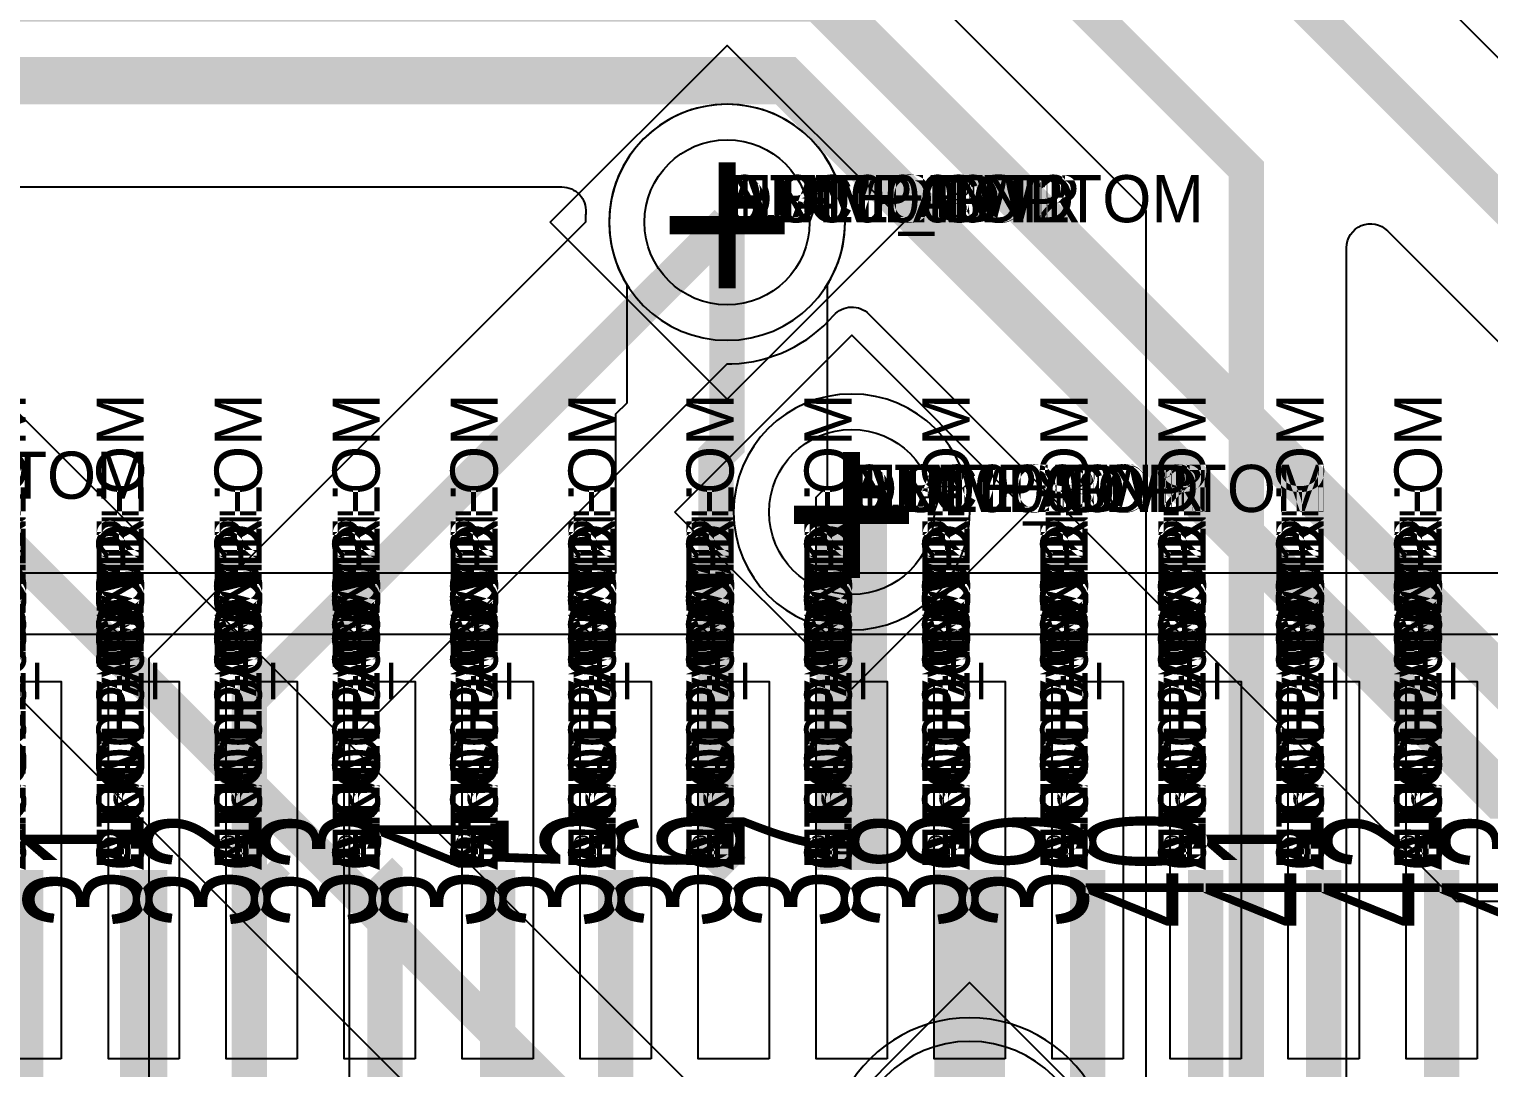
# Model space of a CAD drawing. Extents: x 0 to 323, y 0 to 320.
# Drawn here: x 71.69 to 77.88, y 36.87 to 41.27 of the extents above; entities that cross this region are included whole.
import ezdxf
from ezdxf.enums import TextEntityAlignment as Align

# ---------------------------------------------------------------- set-up
doc = ezdxf.new("R2010")
doc.units = 0
doc.header["$MEASUREMENT"] = 0
doc.layers.get('0').update_dxf_attribs({"linetype": 'CONTINUOUS'})
for name, color, linetype in [('CDN_FIGURES', 7, 'CONTINUOUS'), ('ETCH_BOTTOM', 7, 'CONTINUOUS'), ('ETCH_GND', 3, 'CONTINUOUS'), ('ETCH_INT1', 4, 'CONTINUOUS'), ('ETCH_INT2', 5, 'CONTINUOUS'), ('ETCH_PWR', 6, 'CONTINUOUS'), ('ETCH_TOP', 2, 'CONTINUOUS'), ('MANUFACTURING_NCLEGEND-1-6', 8, 'CONTINUOUS'), ('PACKAGE_GEOMETRY_ASSEMBLY_TOP', 11, 'CONTINUOUS'), ('PACKAGE_GEOMETRY_PIN_NUMBER', 9, 'CONTINUOUS')]:
    doc.layers.add(name, color=color, linetype=linetype)

# ---------------------------------------------------------------- blocks, each defined once
blk = doc.blocks.new('PAD_INFO')
for tag in ['SHAPE_TYPE', 'PAD_HEIGHT', 'PAD_LAYER', 'PAD_TYPE', 'PAD_WIDTH']:
    blk.add_attdef(tag, (0, 0), '', height=0.2)
at = {"flags": 2}
blk.add_attdef('CDN_TYPE', (0, 0), '', height=0.2, dxfattribs=at)
blk = doc.blocks.new('DRILL_INFO')
at = {"flags": 2}
blk.add_attdef('CDN_TYPE', (0, 0), '', height=0.2, dxfattribs=at)
for tag in ['FSHAPE', 'FCHAR', 'DRILL_HEIGHT', 'DIAMETER', 'PLATED', 'DRILL_WIDTH']:
    blk.add_attdef(tag, (0, 0), '', height=0.2)
blk = doc.blocks.new('VIA0700X0300')
at = {"layer": 'ETCH_BOTTOM'}
blk.add_circle((0, 0), 0.35, dxfattribs=at)
at = {"layer": 'ETCH_GND'}
blk.add_circle((0, 0), 0.35, dxfattribs=at)
at = {"layer": 'ETCH_INT1'}
blk.add_circle((0, 0), 0.35, dxfattribs=at)
at = {"layer": 'ETCH_INT2'}
blk.add_circle((0, 0), 0.35, dxfattribs=at)
at = {"layer": 'ETCH_PWR'}
blk.add_circle((0, 0), 0.35, dxfattribs=at)
at = {"layer": 'ETCH_TOP'}
blk.add_circle((0, 0), 0.35, dxfattribs=at)
ref = blk.add_blockref('PAD_INFO', (0, 0))
ref.add_attrib('PAD_LAYER', 'ETCH_TOP', (0, 0), dxfattribs={"height": 0.2})
ref.add_attrib('SHAPE_TYPE', 'NULL', (0, 0), dxfattribs={"height": 0.2})
ref.add_attrib('PAD_TYPE', 'ANTIPAD', (0, 0), dxfattribs={"height": 0.2})
ref.add_attrib('PAD_WIDTH', '0.000000', (0, 0), dxfattribs={"height": 0.2})
ref.add_attrib('PAD_HEIGHT', '0.000000', (0, 0), dxfattribs={"height": 0.2})
ref = blk.add_blockref('PAD_INFO', (0, 0))
ref.add_attrib('PAD_LAYER', 'ETCH_GND', (0, 0), dxfattribs={"height": 0.2})
ref.add_attrib('SHAPE_TYPE', 'NULL', (0, 0), dxfattribs={"height": 0.2})
ref.add_attrib('PAD_TYPE', 'ANTIPAD', (0, 0), dxfattribs={"height": 0.2})
ref.add_attrib('PAD_WIDTH', '0.000000', (0, 0), dxfattribs={"height": 0.2})
ref.add_attrib('PAD_HEIGHT', '0.000000', (0, 0), dxfattribs={"height": 0.2})
ref = blk.add_blockref('PAD_INFO', (0, 0))
ref.add_attrib('PAD_LAYER', 'ETCH_INT1', (0, 0), dxfattribs={"height": 0.2})
ref.add_attrib('SHAPE_TYPE', 'NULL', (0, 0), dxfattribs={"height": 0.2})
ref.add_attrib('PAD_TYPE', 'ANTIPAD', (0, 0), dxfattribs={"height": 0.2})
ref.add_attrib('PAD_WIDTH', '0.000000', (0, 0), dxfattribs={"height": 0.2})
ref.add_attrib('PAD_HEIGHT', '0.000000', (0, 0), dxfattribs={"height": 0.2})
ref = blk.add_blockref('PAD_INFO', (0, 0))
ref.add_attrib('PAD_LAYER', 'ETCH_INT2', (0, 0), dxfattribs={"height": 0.2})
ref.add_attrib('SHAPE_TYPE', 'NULL', (0, 0), dxfattribs={"height": 0.2})
ref.add_attrib('PAD_TYPE', 'ANTIPAD', (0, 0), dxfattribs={"height": 0.2})
ref.add_attrib('PAD_WIDTH', '0.000000', (0, 0), dxfattribs={"height": 0.2})
ref.add_attrib('PAD_HEIGHT', '0.000000', (0, 0), dxfattribs={"height": 0.2})
ref = blk.add_blockref('PAD_INFO', (0, 0))
ref.add_attrib('PAD_LAYER', 'ETCH_PWR', (0, 0), dxfattribs={"height": 0.2})
ref.add_attrib('SHAPE_TYPE', 'NULL', (0, 0), dxfattribs={"height": 0.2})
ref.add_attrib('PAD_TYPE', 'ANTIPAD', (0, 0), dxfattribs={"height": 0.2})
ref.add_attrib('PAD_WIDTH', '0.000000', (0, 0), dxfattribs={"height": 0.2})
ref.add_attrib('PAD_HEIGHT', '0.000000', (0, 0), dxfattribs={"height": 0.2})
ref = blk.add_blockref('PAD_INFO', (0, 0))
ref.add_attrib('PAD_LAYER', 'ETCH_BOTTOM', (0, 0), dxfattribs={"height": 0.2})
ref.add_attrib('SHAPE_TYPE', 'NULL', (0, 0), dxfattribs={"height": 0.2})
ref.add_attrib('PAD_TYPE', 'ANTIPAD', (0, 0), dxfattribs={"height": 0.2})
ref.add_attrib('PAD_WIDTH', '0.000000', (0, 0), dxfattribs={"height": 0.2})
ref.add_attrib('PAD_HEIGHT', '0.000000', (0, 0), dxfattribs={"height": 0.2})
ref = blk.add_blockref('PAD_INFO', (0, 0))
ref.add_attrib('PAD_LAYER', 'ETCH_TOP', (0, 0), dxfattribs={"height": 0.2})
ref.add_attrib('SHAPE_TYPE', 'NULL', (0, 0), dxfattribs={"height": 0.2})
ref.add_attrib('PAD_TYPE', 'THERMAL', (0, 0), dxfattribs={"height": 0.2})
ref.add_attrib('PAD_WIDTH', '0.000000', (0, 0), dxfattribs={"height": 0.2})
ref.add_attrib('PAD_HEIGHT', '0.000000', (0, 0), dxfattribs={"height": 0.2})
ref = blk.add_blockref('PAD_INFO', (0, 0))
ref.add_attrib('PAD_LAYER', 'ETCH_GND', (0, 0), dxfattribs={"height": 0.2})
ref.add_attrib('SHAPE_TYPE', 'NULL', (0, 0), dxfattribs={"height": 0.2})
ref.add_attrib('PAD_TYPE', 'THERMAL', (0, 0), dxfattribs={"height": 0.2})
ref.add_attrib('PAD_WIDTH', '0.000000', (0, 0), dxfattribs={"height": 0.2})
ref.add_attrib('PAD_HEIGHT', '0.000000', (0, 0), dxfattribs={"height": 0.2})
ref = blk.add_blockref('PAD_INFO', (0, 0))
ref.add_attrib('PAD_LAYER', 'ETCH_INT1', (0, 0), dxfattribs={"height": 0.2})
ref.add_attrib('SHAPE_TYPE', 'NULL', (0, 0), dxfattribs={"height": 0.2})
ref.add_attrib('PAD_TYPE', 'THERMAL', (0, 0), dxfattribs={"height": 0.2})
ref.add_attrib('PAD_WIDTH', '0.000000', (0, 0), dxfattribs={"height": 0.2})
ref.add_attrib('PAD_HEIGHT', '0.000000', (0, 0), dxfattribs={"height": 0.2})
ref = blk.add_blockref('PAD_INFO', (0, 0))
ref.add_attrib('PAD_LAYER', 'ETCH_INT2', (0, 0), dxfattribs={"height": 0.2})
ref.add_attrib('SHAPE_TYPE', 'NULL', (0, 0), dxfattribs={"height": 0.2})
ref.add_attrib('PAD_TYPE', 'THERMAL', (0, 0), dxfattribs={"height": 0.2})
ref.add_attrib('PAD_WIDTH', '0.000000', (0, 0), dxfattribs={"height": 0.2})
ref.add_attrib('PAD_HEIGHT', '0.000000', (0, 0), dxfattribs={"height": 0.2})
ref = blk.add_blockref('PAD_INFO', (0, 0))
ref.add_attrib('PAD_LAYER', 'ETCH_PWR', (0, 0), dxfattribs={"height": 0.2})
ref.add_attrib('SHAPE_TYPE', 'NULL', (0, 0), dxfattribs={"height": 0.2})
ref.add_attrib('PAD_TYPE', 'THERMAL', (0, 0), dxfattribs={"height": 0.2})
ref.add_attrib('PAD_WIDTH', '0.000000', (0, 0), dxfattribs={"height": 0.2})
ref.add_attrib('PAD_HEIGHT', '0.000000', (0, 0), dxfattribs={"height": 0.2})
ref = blk.add_blockref('PAD_INFO', (0, 0))
ref.add_attrib('PAD_LAYER', 'ETCH_BOTTOM', (0, 0), dxfattribs={"height": 0.2})
ref.add_attrib('SHAPE_TYPE', 'NULL', (0, 0), dxfattribs={"height": 0.2})
ref.add_attrib('PAD_TYPE', 'THERMAL', (0, 0), dxfattribs={"height": 0.2})
ref.add_attrib('PAD_WIDTH', '0.000000', (0, 0), dxfattribs={"height": 0.2})
ref.add_attrib('PAD_HEIGHT', '0.000000', (0, 0), dxfattribs={"height": 0.2})
ref = blk.add_blockref('PAD_INFO', (0, 0))
ref.add_attrib('PAD_LAYER', 'ETCH_TOP', (0, 0), dxfattribs={"height": 0.2})
ref.add_attrib('SHAPE_TYPE', 'CIRCLE', (0, 0), dxfattribs={"height": 0.2})
ref.add_attrib('PAD_TYPE', 'REGULAR', (0, 0), dxfattribs={"height": 0.2})
ref.add_attrib('PAD_WIDTH', '0.700000', (0, 0), dxfattribs={"height": 0.2})
ref.add_attrib('PAD_HEIGHT', '0.700000', (0, 0), dxfattribs={"height": 0.2})
ref = blk.add_blockref('PAD_INFO', (0, 0))
ref.add_attrib('PAD_LAYER', 'ETCH_GND', (0, 0), dxfattribs={"height": 0.2})
ref.add_attrib('SHAPE_TYPE', 'CIRCLE', (0, 0), dxfattribs={"height": 0.2})
ref.add_attrib('PAD_TYPE', 'REGULAR', (0, 0), dxfattribs={"height": 0.2})
ref.add_attrib('PAD_WIDTH', '0.700000', (0, 0), dxfattribs={"height": 0.2})
ref.add_attrib('PAD_HEIGHT', '0.700000', (0, 0), dxfattribs={"height": 0.2})
ref = blk.add_blockref('PAD_INFO', (0, 0))
ref.add_attrib('PAD_LAYER', 'ETCH_INT1', (0, 0), dxfattribs={"height": 0.2})
ref.add_attrib('SHAPE_TYPE', 'CIRCLE', (0, 0), dxfattribs={"height": 0.2})
ref.add_attrib('PAD_TYPE', 'REGULAR', (0, 0), dxfattribs={"height": 0.2})
ref.add_attrib('PAD_WIDTH', '0.700000', (0, 0), dxfattribs={"height": 0.2})
ref.add_attrib('PAD_HEIGHT', '0.700000', (0, 0), dxfattribs={"height": 0.2})
ref = blk.add_blockref('PAD_INFO', (0, 0))
ref.add_attrib('PAD_LAYER', 'ETCH_INT2', (0, 0), dxfattribs={"height": 0.2})
ref.add_attrib('SHAPE_TYPE', 'CIRCLE', (0, 0), dxfattribs={"height": 0.2})
ref.add_attrib('PAD_TYPE', 'REGULAR', (0, 0), dxfattribs={"height": 0.2})
ref.add_attrib('PAD_WIDTH', '0.700000', (0, 0), dxfattribs={"height": 0.2})
ref.add_attrib('PAD_HEIGHT', '0.700000', (0, 0), dxfattribs={"height": 0.2})
ref = blk.add_blockref('PAD_INFO', (0, 0))
ref.add_attrib('PAD_LAYER', 'ETCH_PWR', (0, 0), dxfattribs={"height": 0.2})
ref.add_attrib('SHAPE_TYPE', 'CIRCLE', (0, 0), dxfattribs={"height": 0.2})
ref.add_attrib('PAD_TYPE', 'REGULAR', (0, 0), dxfattribs={"height": 0.2})
ref.add_attrib('PAD_WIDTH', '0.700000', (0, 0), dxfattribs={"height": 0.2})
ref.add_attrib('PAD_HEIGHT', '0.700000', (0, 0), dxfattribs={"height": 0.2})
ref = blk.add_blockref('PAD_INFO', (0, 0))
ref.add_attrib('PAD_LAYER', 'ETCH_BOTTOM', (0, 0), dxfattribs={"height": 0.2})
ref.add_attrib('SHAPE_TYPE', 'CIRCLE', (0, 0), dxfattribs={"height": 0.2})
ref.add_attrib('PAD_TYPE', 'REGULAR', (0, 0), dxfattribs={"height": 0.2})
ref.add_attrib('PAD_WIDTH', '0.700000', (0, 0), dxfattribs={"height": 0.2})
ref.add_attrib('PAD_HEIGHT', '0.700000', (0, 0), dxfattribs={"height": 0.2})
ref = blk.add_blockref('DRILL_INFO', (0, 0))
ref.add_attrib('DIAMETER', '0.300000', (0, 0), dxfattribs={"height": 0.2})
ref.add_attrib('PLATED', 'PLATED', (0, 0), dxfattribs={"height": 0.2})
ref.add_attrib('FSHAPE', 'DIAMOND', (0, 0), dxfattribs={"height": 0.2})
ref.add_attrib('FCHAR', '+', (0, 0), dxfattribs={"height": 0.2})
ref.add_attrib('DRILL_WIDTH', '1.500000', (0, 0), dxfattribs={"height": 0.2})
ref.add_attrib('DRILL_HEIGHT', '1.500000', (0, 0), dxfattribs={"height": 0.2})
for tag in ['CDN_TYPE', 'PIN']:
    blk.add_attdef(tag, (0, 0), '', height=0.2)
at = {"flags": 2}
for tag in ['PSTKNAME', 'BBV']:
    blk.add_attdef(tag, (0, 0), '', height=0.2, dxfattribs=at)
blk = doc.blocks.new('FIGURE_DIAMOND')
at = {"layer": 'CDN_FIGURES'}
blk.add_lwpolyline([(-0.5, 0), (0, 0.5), (0.5, 0), (0, -0.5)], close=True, dxfattribs=at)
blk = doc.blocks.new('RC1600X0300TS_NS')
at = {"layer": 'ETCH_TOP'}
blk.add_lwpolyline([(-0.8, -0.15), (-0.8, 0.15), (0.8, 0.15), (0.8, -0.15)], close=True, dxfattribs=at)
ref = blk.add_blockref('PAD_INFO', (0, 0))
ref.add_attrib('PAD_LAYER', 'ETCH_TOP', (0, 0), dxfattribs={"height": 0.2})
ref.add_attrib('SHAPE_TYPE', 'NULL', (0, 0), dxfattribs={"height": 0.2})
ref.add_attrib('PAD_TYPE', 'ANTIPAD', (0, 0), dxfattribs={"height": 0.2})
ref.add_attrib('PAD_WIDTH', '0.000000', (0, 0), dxfattribs={"height": 0.2})
ref.add_attrib('PAD_HEIGHT', '0.000000', (0, 0), dxfattribs={"height": 0.2})
ref = blk.add_blockref('PAD_INFO', (0, 0))
ref.add_attrib('PAD_LAYER', 'ETCH_GND', (0, 0), dxfattribs={"height": 0.2})
ref.add_attrib('SHAPE_TYPE', 'NULL', (0, 0), dxfattribs={"height": 0.2})
ref.add_attrib('PAD_TYPE', 'ANTIPAD', (0, 0), dxfattribs={"height": 0.2})
ref.add_attrib('PAD_WIDTH', '0.000000', (0, 0), dxfattribs={"height": 0.2})
ref.add_attrib('PAD_HEIGHT', '0.000000', (0, 0), dxfattribs={"height": 0.2})
ref = blk.add_blockref('PAD_INFO', (0, 0))
ref.add_attrib('PAD_LAYER', 'ETCH_INT1', (0, 0), dxfattribs={"height": 0.2})
ref.add_attrib('SHAPE_TYPE', 'NULL', (0, 0), dxfattribs={"height": 0.2})
ref.add_attrib('PAD_TYPE', 'ANTIPAD', (0, 0), dxfattribs={"height": 0.2})
ref.add_attrib('PAD_WIDTH', '0.000000', (0, 0), dxfattribs={"height": 0.2})
ref.add_attrib('PAD_HEIGHT', '0.000000', (0, 0), dxfattribs={"height": 0.2})
ref = blk.add_blockref('PAD_INFO', (0, 0))
ref.add_attrib('PAD_LAYER', 'ETCH_INT2', (0, 0), dxfattribs={"height": 0.2})
ref.add_attrib('SHAPE_TYPE', 'NULL', (0, 0), dxfattribs={"height": 0.2})
ref.add_attrib('PAD_TYPE', 'ANTIPAD', (0, 0), dxfattribs={"height": 0.2})
ref.add_attrib('PAD_WIDTH', '0.000000', (0, 0), dxfattribs={"height": 0.2})
ref.add_attrib('PAD_HEIGHT', '0.000000', (0, 0), dxfattribs={"height": 0.2})
ref = blk.add_blockref('PAD_INFO', (0, 0))
ref.add_attrib('PAD_LAYER', 'ETCH_PWR', (0, 0), dxfattribs={"height": 0.2})
ref.add_attrib('SHAPE_TYPE', 'NULL', (0, 0), dxfattribs={"height": 0.2})
ref.add_attrib('PAD_TYPE', 'ANTIPAD', (0, 0), dxfattribs={"height": 0.2})
ref.add_attrib('PAD_WIDTH', '0.000000', (0, 0), dxfattribs={"height": 0.2})
ref.add_attrib('PAD_HEIGHT', '0.000000', (0, 0), dxfattribs={"height": 0.2})
ref = blk.add_blockref('PAD_INFO', (0, 0))
ref.add_attrib('PAD_LAYER', 'ETCH_BOTTOM', (0, 0), dxfattribs={"height": 0.2})
ref.add_attrib('SHAPE_TYPE', 'NULL', (0, 0), dxfattribs={"height": 0.2})
ref.add_attrib('PAD_TYPE', 'ANTIPAD', (0, 0), dxfattribs={"height": 0.2})
ref.add_attrib('PAD_WIDTH', '0.000000', (0, 0), dxfattribs={"height": 0.2})
ref.add_attrib('PAD_HEIGHT', '0.000000', (0, 0), dxfattribs={"height": 0.2})
ref = blk.add_blockref('PAD_INFO', (0, 0))
ref.add_attrib('PAD_LAYER', 'ETCH_TOP', (0, 0), dxfattribs={"height": 0.2})
ref.add_attrib('SHAPE_TYPE', 'NULL', (0, 0), dxfattribs={"height": 0.2})
ref.add_attrib('PAD_TYPE', 'THERMAL', (0, 0), dxfattribs={"height": 0.2})
ref.add_attrib('PAD_WIDTH', '0.000000', (0, 0), dxfattribs={"height": 0.2})
ref.add_attrib('PAD_HEIGHT', '0.000000', (0, 0), dxfattribs={"height": 0.2})
ref = blk.add_blockref('PAD_INFO', (0, 0))
ref.add_attrib('PAD_LAYER', 'ETCH_GND', (0, 0), dxfattribs={"height": 0.2})
ref.add_attrib('SHAPE_TYPE', 'NULL', (0, 0), dxfattribs={"height": 0.2})
ref.add_attrib('PAD_TYPE', 'THERMAL', (0, 0), dxfattribs={"height": 0.2})
ref.add_attrib('PAD_WIDTH', '0.000000', (0, 0), dxfattribs={"height": 0.2})
ref.add_attrib('PAD_HEIGHT', '0.000000', (0, 0), dxfattribs={"height": 0.2})
ref = blk.add_blockref('PAD_INFO', (0, 0))
ref.add_attrib('PAD_LAYER', 'ETCH_INT1', (0, 0), dxfattribs={"height": 0.2})
ref.add_attrib('SHAPE_TYPE', 'NULL', (0, 0), dxfattribs={"height": 0.2})
ref.add_attrib('PAD_TYPE', 'THERMAL', (0, 0), dxfattribs={"height": 0.2})
ref.add_attrib('PAD_WIDTH', '0.000000', (0, 0), dxfattribs={"height": 0.2})
ref.add_attrib('PAD_HEIGHT', '0.000000', (0, 0), dxfattribs={"height": 0.2})
ref = blk.add_blockref('PAD_INFO', (0, 0))
ref.add_attrib('PAD_LAYER', 'ETCH_INT2', (0, 0), dxfattribs={"height": 0.2})
ref.add_attrib('SHAPE_TYPE', 'NULL', (0, 0), dxfattribs={"height": 0.2})
ref.add_attrib('PAD_TYPE', 'THERMAL', (0, 0), dxfattribs={"height": 0.2})
ref.add_attrib('PAD_WIDTH', '0.000000', (0, 0), dxfattribs={"height": 0.2})
ref.add_attrib('PAD_HEIGHT', '0.000000', (0, 0), dxfattribs={"height": 0.2})
ref = blk.add_blockref('PAD_INFO', (0, 0))
ref.add_attrib('PAD_LAYER', 'ETCH_PWR', (0, 0), dxfattribs={"height": 0.2})
ref.add_attrib('SHAPE_TYPE', 'NULL', (0, 0), dxfattribs={"height": 0.2})
ref.add_attrib('PAD_TYPE', 'THERMAL', (0, 0), dxfattribs={"height": 0.2})
ref.add_attrib('PAD_WIDTH', '0.000000', (0, 0), dxfattribs={"height": 0.2})
ref.add_attrib('PAD_HEIGHT', '0.000000', (0, 0), dxfattribs={"height": 0.2})
ref = blk.add_blockref('PAD_INFO', (0, 0))
ref.add_attrib('PAD_LAYER', 'ETCH_BOTTOM', (0, 0), dxfattribs={"height": 0.2})
ref.add_attrib('SHAPE_TYPE', 'NULL', (0, 0), dxfattribs={"height": 0.2})
ref.add_attrib('PAD_TYPE', 'THERMAL', (0, 0), dxfattribs={"height": 0.2})
ref.add_attrib('PAD_WIDTH', '0.000000', (0, 0), dxfattribs={"height": 0.2})
ref.add_attrib('PAD_HEIGHT', '0.000000', (0, 0), dxfattribs={"height": 0.2})
ref = blk.add_blockref('PAD_INFO', (0, 0))
ref.add_attrib('PAD_LAYER', 'ETCH_TOP', (0, 0), dxfattribs={"height": 0.2})
ref.add_attrib('SHAPE_TYPE', 'RECTANGLE', (0, 0), dxfattribs={"height": 0.2})
ref.add_attrib('PAD_TYPE', 'REGULAR', (0, 0), dxfattribs={"height": 0.2})
ref.add_attrib('PAD_WIDTH', '1.600000', (0, 0), dxfattribs={"height": 0.2})
ref.add_attrib('PAD_HEIGHT', '0.300000', (0, 0), dxfattribs={"height": 0.2})
ref = blk.add_blockref('PAD_INFO', (0, 0))
ref.add_attrib('PAD_LAYER', 'ETCH_GND', (0, 0), dxfattribs={"height": 0.2})
ref.add_attrib('SHAPE_TYPE', 'NULL', (0, 0), dxfattribs={"height": 0.2})
ref.add_attrib('PAD_TYPE', 'REGULAR', (0, 0), dxfattribs={"height": 0.2})
ref.add_attrib('PAD_WIDTH', '0.000000', (0, 0), dxfattribs={"height": 0.2})
ref.add_attrib('PAD_HEIGHT', '0.000000', (0, 0), dxfattribs={"height": 0.2})
ref = blk.add_blockref('PAD_INFO', (0, 0))
ref.add_attrib('PAD_LAYER', 'ETCH_INT1', (0, 0), dxfattribs={"height": 0.2})
ref.add_attrib('SHAPE_TYPE', 'NULL', (0, 0), dxfattribs={"height": 0.2})
ref.add_attrib('PAD_TYPE', 'REGULAR', (0, 0), dxfattribs={"height": 0.2})
ref.add_attrib('PAD_WIDTH', '0.000000', (0, 0), dxfattribs={"height": 0.2})
ref.add_attrib('PAD_HEIGHT', '0.000000', (0, 0), dxfattribs={"height": 0.2})
ref = blk.add_blockref('PAD_INFO', (0, 0))
ref.add_attrib('PAD_LAYER', 'ETCH_INT2', (0, 0), dxfattribs={"height": 0.2})
ref.add_attrib('SHAPE_TYPE', 'NULL', (0, 0), dxfattribs={"height": 0.2})
ref.add_attrib('PAD_TYPE', 'REGULAR', (0, 0), dxfattribs={"height": 0.2})
ref.add_attrib('PAD_WIDTH', '0.000000', (0, 0), dxfattribs={"height": 0.2})
ref.add_attrib('PAD_HEIGHT', '0.000000', (0, 0), dxfattribs={"height": 0.2})
ref = blk.add_blockref('PAD_INFO', (0, 0))
ref.add_attrib('PAD_LAYER', 'ETCH_PWR', (0, 0), dxfattribs={"height": 0.2})
ref.add_attrib('SHAPE_TYPE', 'NULL', (0, 0), dxfattribs={"height": 0.2})
ref.add_attrib('PAD_TYPE', 'REGULAR', (0, 0), dxfattribs={"height": 0.2})
ref.add_attrib('PAD_WIDTH', '0.000000', (0, 0), dxfattribs={"height": 0.2})
ref.add_attrib('PAD_HEIGHT', '0.000000', (0, 0), dxfattribs={"height": 0.2})
ref = blk.add_blockref('PAD_INFO', (0, 0))
ref.add_attrib('PAD_LAYER', 'ETCH_BOTTOM', (0, 0), dxfattribs={"height": 0.2})
ref.add_attrib('SHAPE_TYPE', 'NULL', (0, 0), dxfattribs={"height": 0.2})
ref.add_attrib('PAD_TYPE', 'REGULAR', (0, 0), dxfattribs={"height": 0.2})
ref.add_attrib('PAD_WIDTH', '0.000000', (0, 0), dxfattribs={"height": 0.2})
ref.add_attrib('PAD_HEIGHT', '0.000000', (0, 0), dxfattribs={"height": 0.2})
ref = blk.add_blockref('DRILL_INFO', (0, 0))
ref.add_attrib('DIAMETER', '0.000000', (0, 0), dxfattribs={"height": 0.2})
ref.add_attrib('PLATED', 'PLATED', (0, 0), dxfattribs={"height": 0.2})
ref.add_attrib('FSHAPE', 'NULL', (0, 0), dxfattribs={"height": 0.2})
ref.add_attrib('DRILL_WIDTH', '0.000000', (0, 0), dxfattribs={"height": 0.2})
ref.add_attrib('DRILL_HEIGHT', '0.000000', (0, 0), dxfattribs={"height": 0.2})
for tag in ['CDN_TYPE', 'PIN']:
    blk.add_attdef(tag, (0, 0), '', height=0.2)
at = {"flags": 2}
for tag in ['PSTKNAME', 'BBV']:
    blk.add_attdef(tag, (0, 0), '', height=0.2, dxfattribs=at)
blk = doc.blocks.new('F42')
at = {"layer": 'PACKAGE_GEOMETRY_ASSEMBLY_TOP'}
blk.add_lwpolyline([(1, -26.75), (29, -26.75), (29, 1.25), (1, 1.25)], close=True, dxfattribs=at)
at = {"layer": 'ETCH_TOP'}
for p in [(0, -20.5), (0, -19.5), (0, -19), (0, -18.5), (0, -18), (0, -17.5), (0, -17), (0, -16.5), (0, -16), (0, -15.5), (0, -15), (0, -14.5), (0, -20)]:
    blk.add_blockref('RC1600X0300TS_NS', p, dxfattribs=at)
at = {"flags": 2}
for tag in ['SYMBOL_TYPE', 'CDN_TYPE', 'REFDES']:
    blk.add_attdef(tag, (0, 0), '', height=0.2, dxfattribs=at)

msp = doc.modelspace()

# ---------------------------------------------------------------- linework, layer by layer
at = {"layer": 'ETCH_BOTTOM'}
for points, format in [([(104.05, 83.05, 0.2, 0.2, 0), (102.3486, 83.05, 0.2, 0.2, 0), (95.1486, 75.85, 0.2, 0.2, 0), (93.9014, 75.85, 0.2, 0.2, 0), (93.55, 75.4986, 0.2, 0.2, 0), (93.55, 63.9874, 0.2, 0.2, 0), (94.4, 63.1374, 0.2, 0.2, 0), (94.4, 61.5626, 0.2, 0.2, 0), (94.1, 61.2626, 0.2, 0.2, 0), (94.1, 52.5229, 0.2, 0.2, 0), (90.2, 48.6229, 0.2, 0.2, 0), (90.2, 47.877, 0.2, 0.2, 0), (90.55, 47.527, 0.2, 0.2, 0), (90.55, 43.2014, 0.2, 0.2, 0), (85.3706, 38.022, 0.2, 0.2, 0), (77.9266, 38.022, 0.2, 0.2, 0), (74.8986, 41.05, 0.2, 0.2, 0), (57.05, 41.05, 0.2, 0.2, 0), (56.45, 40.45, 0.2, 0.2, 0)], "xyseb"), ([(57.15, 39.15, 0.2, 0.2, 0), (56.9014, 39.15, 0.2, 0.2, 0), (55.85, 40.2014, 0.2, 0.2, 0), (55.85, 40.6986, 0.2, 0.2, 0), (56.5514, 41.4, 0.2, 0.2, 0), (75.0436, 41.4, 0.2, 0.2, 0), (78.0716, 38.372, 0.2, 0.2, 0), (82.8766, 38.372, 0.2, 0.2, 0), (86.146, 41.6414, 0.2, 0.2, 0), (86.146, 41.7026, 0.2, 0.2, 0), (86.4974, 42.054, 0.2, 0.2, 0), (86.8526, 42.054, 0.2, 0.2, 0), (89.05, 44.2514, 0.2, 0.2, 0), (89.05, 48.9597, 0.2, 0.2, 0), (92.925, 52.8347, 0.2, 0.2, 0), (92.925, 61.007, 0.2, 0.2, 0), (93.75, 61.832, 0.2, 0.2, 0), (93.75, 62.868, 0.2, 0.2, 0), (91.8, 64.818, 0.2, 0.2, 0), (91.8, 67.3486, 0.2, 0.2, 0), (92.4, 67.9486, 0.2, 0.2, 0), (92.4, 76.95, 0.2, 0.2, 0)], "xyseb"), ([(57.2364, 40.5999), (73.9502, 40.5999, -0.434609), (74.0513, 40.4915, 0.008676), (74.0503, 40.4707), (74.0496, 40.4508), (72.1999, 38.6011), (72.1999, 35.0498, -0.434609), (72.0915, 34.9487, 0.68079), (71.6113, 33.9406)], "xyb"), ([(74.65, 40.45, 0.15, 0.15, 0), (72.625, 38.425, 0.15, 0.15, 0), (72.625, 34.1118, 0.15, 0.15, 0), (72.375, 33.8618, 0.15, 0.15, 0), (72.375, 18.3375, 0.15, 0.15, 0), (65.1625, 11.125, 0.15, 0.15, 0), (53.4777, 11.125, 0.15, 0.15, 0), (50.6777, 8.325, 0.15, 0.15, 0), (36.225, 8.325, 0.15, 0.15, 0), (33.85, 10.7, 0.15, 0.15, 0)], "xyseb"), ([(73.0501, 36.7001), (73.0501, 38.2489), (74.6508, 39.8496), (74.6707, 39.8503, 0.207983), (75.1027, 40.0561, -0.434592), (75.2509, 40.0612), (77.7402, 37.5719), (85.557, 37.5719)], "xyb"), ([(76.2228, 36.7295, 0.639775), (75.1332, 36.7295)], "xyb")]:
    msp.add_lwpolyline(points, format=format, dxfattribs=at)
at = {"layer": 'ETCH_GND'}
for points in [[(75.1501, 40.45, 1), (74.1499, 40.45, 1)], [(76.1781, 36.478, 1), (75.1779, 36.478, 1)]]:
    msp.add_lwpolyline(points, format="xyb", close=True, dxfattribs=at)
at = {"layer": 'ETCH_INT1'}
for points in [[(75.1501, 40.45, 1), (74.1499, 40.45, 1)], [(75.6781, 39.222, 1), (74.6779, 39.222, 1)], [(76.1781, 36.478, 1), (75.1779, 36.478, 1)]]:
    msp.add_lwpolyline(points, format="xyb", close=True, dxfattribs=at)
at = {"layer": 'ETCH_INT2'}
for points, format in [([(65.15, 70.95, 0.15, 0.15, 0), (65.15, 69.8132, 0.15, 0.15, 0), (65.125, 69.7882, 0.15, 0.15, 0), (65.125, 69.0382, 0.15, 0.15, 0), (62.075, 65.9882, 0.15, 0.15, 0), (62.075, 64.5883, 0.15, 0.15, 0), (62.275, 64.3883, 0.15, 0.15, 0), (62.275, 59.8493, 0.15, 0.15, 0), (69.878, 52.2463, 0.15, 0.15, 0), (69.878, 47.6477, 0.15, 0.15, 0), (76.85, 40.6756, 0.15, 0.15, 0), (76.85, 34.6501, 0.15, 0.15, 0), (93.0499, 18.4501, 0.15, 0.15, 0), (94.7, 16.8, 0.15, 0.15, 0)], "xyseb"), ([(98.571, 12.414, 0.15, 0.15, 0), (98.5306, 12.4544, 0.15, 0.15, 0), (98.2324, 12.4544, 0.15, 0.15, 0), (69.578, 41.1088, 0.15, 0.15, 0), (69.578, 52.122, 0.15, 0.15, 0), (61.75, 59.95, 0.15, 0.15, 0), (61.75, 62.1243, 0.15, 0.15, 0), (61.7, 62.1743, 0.15, 0.15, 0), (61.7, 64.15, 0.15, 0.15, 0)], "xyseb"), ([(108.9, 3.6, 0.15, 0.15, 0), (105.8599, 6.64, 0.15, 0.15, 0), (105.1808, 6.64, 0.15, 0.15, 0), (98.8318, 12.989, 0.15, 0.15, 0), (98.3588, 12.989, 0.15, 0.15, 0), (96.513, 14.8348, 0.15, 0.15, 0), (96.513, 15.0539, 0.15, 0.15, 0), (96.5094, 15.0988, 0.15, 0.15, 0), (96.5, 15.1082, 0.15, 0.15, 0), (96.5, 15.8132, 0.15, 0.15, 0), (94.7172, 17.596, 0.15, 0.15, 0), (94.4238, 17.596, 0.15, 0.15, 0), (91.8, 20.2198, 0.15, 0.15, 0), (86.375, 25.6447, 0.15, 0.15, 0), (86.375, 29.7383, 0.15, 0.15, 0), (80.8, 35.3133, 0.15, 0.15, 0), (80.8, 37.6633, 0.15, 0.15, 0), (70.178, 48.2853, 0.15, 0.15, 0), (70.178, 56.278, 0.15, 0.15, 0)], "xyseb"), ([(86.8001, 29.9144), (81.2251, 35.4894), (81.2251, 37.8394), (70.6031, 48.4614), (70.6031, 55.8201, -0.668179), (70.7762, 55.8918), (71.0749, 55.5931), (71.0749, 48.2871), (85.5939, 33.7681, -0.622285)], "xyb")]:
    msp.add_lwpolyline(points, format=format, dxfattribs=at)
for points in [[(91.5195, 17.7766, -0.526334), (91.3551, 17.7461), (87.7925, 21.3087), (74.2297, 34.0001), (74.0379, 34.0001), (73.2061, 34.8319, -0.622285), (73.2647, 35.0041, 2.030775), (72.7041, 35.5647, -0.622285), (72.5319, 35.5061), (65.6679, 42.3701, -0.437934), (65.6739, 42.519, 1.08428), (64.969, 43.2239, -0.437934), (64.8201, 43.2179), (61.8751, 46.1629), (61.8751, 58.9789, -0.668179), (62.0482, 59.0506), (69.1529, 51.9459), (69.1529, 40.9327), (91.8669, 18.2187, -0.562554), (91.8258, 18.0503, 0.214832), (91.5195, 17.7766)], [(76.4249, 35.1079, -0.668179), (76.2518, 35.0362), (70.0031, 41.2849), (70.0031, 46.6766, -0.668179), (70.1762, 46.7483), (71.7455, 45.179, -0.536842), (71.7119, 45.0134, 1.508178), (72.3634, 44.3619, -0.536548), (72.529, 44.3954), (76.4249, 40.4995)], [(74.65, 40.9501, 1), (74.65, 39.9499, 1)], [(85.128, 27.1681, -0.526334), (84.9636, 27.1376), (77.2751, 34.8262), (77.2751, 40.3422, -0.668179), (77.4482, 40.4139), (78.3601, 39.502, -0.438125), (78.3541, 39.353, 1.08428), (79.059, 38.6481, -0.438125), (79.208, 38.6541), (80.3749, 37.4872), (80.3749, 35.1372), (85.4821, 30.03, -0.438125), (85.4761, 29.881, 0.72823), (85.8403, 29.0015, -0.438145), (85.9499, 28.9005), (85.9499, 27.5057, -0.554215), (85.8041, 27.4146, 0.424576), (85.128, 27.1681)], [(75.678, 36.9781, 1), (75.678, 35.9779, 1)]]:
    msp.add_lwpolyline(points, format="xyb", close=True, dxfattribs=at)
at = {"layer": 'ETCH_PWR'}
for points in [[(75.1501, 40.45, 1), (74.1499, 40.45, 1)], [(75.6781, 39.222, 1), (74.6779, 39.222, 1)]]:
    msp.add_lwpolyline(points, format="xyb", close=True, dxfattribs=at)
at = {"layer": 'ETCH_TOP'}
for points, format in [([(78.1758, 38.963), (75.0281, 38.963), (75.0281, 39.2842), (75.0751, 39.3312), (75.0751, 40.1862), (75.082, 40.1981, 1.740689), (74.218, 40.1981), (74.2249, 40.1862), (74.2249, 39.6834), (74.1779, 39.6364), (74.1779, 38.963), (67.6801, 38.963)], "xyb"), ([(74.65, 40.45, 0.15, 0.15, 0), (74.65, 39.5073, 0.15, 0.15, 0), (74.603, 39.4603, 0.15, 0.15, 0), (74.603, 37.779, 0.15, 0.15, 0), (74.678, 37.704, 0.15, 0.15, 0)], "xyseb"), ([(75.178, 37.704, 0.3, 0.3, 0), (75.178, 39.222, 0.3, 0.3, 0)], "xyseb"), ([(71.678, 37.704, 0.15, 0.15, 0), (71.678, 35.792, 0.15, 0.15, 0), (67.311, 31.425, 0.15, 0.15, 0), (47.884, 31.425, 0.15, 0.15, 0), (41.8, 37.509, 0.15, 0.15, 0), (41.8, 37.72, 0.15, 0.15, 0)], "xyseb"), ([(72.178, 37.704, 0.2, 0.2, 0), (72.178, 35.778, 0.2, 0.2, 0), (72.05, 35.65, 0.2, 0.2, 0), (72.05, 34.35, 0.2, 0.2, 0)], "xyseb"), ([(75.678, 37.704, 0.3, 0.3, 0), (75.678, 36.478, 0.3, 0.3, 0)], "xyseb"), ([(77.678, 37.704, 0.15, 0.15, 0), (77.678, 27.678, 0.15, 0.15, 0), (72.6, 22.6, 0.15, 0.15, 0), (67.8, 22.6, 0.15, 0.15, 0)], "xyseb"), ([(77.178, 37.704, 0.15, 0.15, 0), (77.178, 28.478, 0.15, 0.15, 0), (71.95, 23.25, 0.15, 0.15, 0), (67.8, 23.25, 0.15, 0.15, 0)], "xyseb"), ([(76.678, 37.704, 0.15, 0.15, 0), (76.678, 28.928, 0.15, 0.15, 0), (71.805, 24.055, 0.15, 0.15, 0), (67.955, 24.055, 0.15, 0.15, 0), (67.8, 23.9, 0.15, 0.15, 0)], "xyseb"), ([(67.8, 24.55, 0.15, 0.15, 0), (71.3, 24.55, 0.15, 0.15, 0), (76.253, 29.503, 0.15, 0.15, 0), (76.253, 36.7163, 0.15, 0.15, 0), (76.178, 36.7913, 0.15, 0.15, 0), (76.178, 37.704, 0.15, 0.15, 0)], "xyseb"), ([(67.8, 25.2, 0.15, 0.15, 0), (71.0632, 25.2, 0.15, 0.15, 0), (72.625, 26.7618, 0.15, 0.15, 0), (72.625, 37.623, 0.15, 0.15, 0), (72.692, 37.69, 0.15, 0.15, 0), (72.678, 37.704, 0.15, 0.15, 0)], "xyseb"), ([(73.2, 35.5, 0.15, 0.15, 0), (73.2, 37.682, 0.15, 0.15, 0), (73.178, 37.704, 0.15, 0.15, 0)], "xyseb"), ([(73.35, 33.05, 0.15, 0.15, 0), (73.35, 34.15, 0.15, 0.15, 0), (73.775, 34.575, 0.15, 0.15, 0), (73.775, 36.503, 0.15, 0.15, 0), (73.678, 36.6, 0.15, 0.15, 0), (73.678, 37.704, 0.15, 0.15, 0)], "xyseb"), ([(74.2, 32.05, 0.15, 0.15, 0), (74.2, 32.15, 0.15, 0.15, 0), (74.875, 32.825, 0.15, 0.15, 0), (74.875, 34.453, 0.15, 0.15, 0), (74.178, 35.15, 0.15, 0.15, 0), (74.178, 37.704, 0.15, 0.15, 0)], "xyseb")]:
    msp.add_lwpolyline(points, format=format, dxfattribs=at)

# ---------------------------------------------------------------- block references
at = {"rotation": 90}
msp.add_blockref('F42', (57.178, 37.704), dxfattribs=at)
at = {"layer": 'ETCH_TOP'}
for p in [(74.65, 40.45), (70.178, 39.278), (75.178, 39.222)]:
    msp.add_blockref('VIA0700X0300', p, dxfattribs=at)
at = {"layer": 'MANUFACTURING_NCLEGEND-1-6', "xscale": 1.5, "yscale": 1.5}
for p in [(74.65, 40.45), (75.178, 39.222), (75.678, 36.478)]:
    msp.add_blockref('FIGURE_DIAMOND', p, dxfattribs=at)

# ---------------------------------------------------------------- texts
at = {"layer": 'MANUFACTURING_NCLEGEND-1-6'}
for p in [(74.65, 40.45), (75.178, 39.222)]:
    msp.add_text('+', height=0.75, dxfattribs=at).set_placement(p, align=Align.MIDDLE_CENTER)
at = {"layer": 'PACKAGE_GEOMETRY_PIN_NUMBER', "width": 0.649606}
for s, p in [('31', (72.178, 37.704)), ('32', (72.678, 37.704)), ('33', (73.178, 37.704)), ('34', (73.678, 37.704)), ('35', (74.178, 37.704)), ('36', (74.678, 37.704)), ('37', (75.178, 37.704)), ('38', (75.678, 37.704)), ('39', (76.178, 37.704)), ('40', (76.678, 37.704)), ('41', (77.178, 37.704)), ('42', (77.678, 37.704)), ('43', (78.178, 37.704))]:
    msp.add_text(s, height=0.508, rotation=90, dxfattribs=at).set_placement(p, align=Align.CENTER)

doc.saveas('drawing.dxf')
